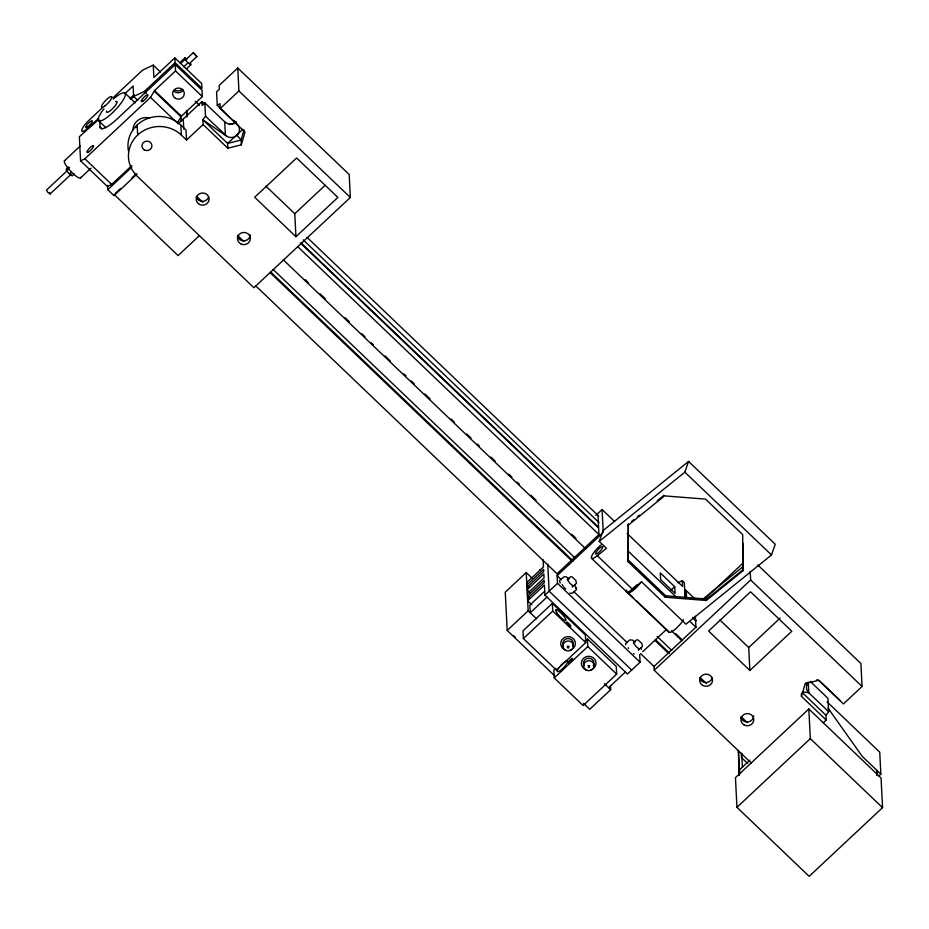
<?xml version="1.0" encoding="UTF-8"?>
<svg xmlns="http://www.w3.org/2000/svg" width="929" height="929" viewBox="0 0 929 929"><rect width="100%" height="100%" fill="white"/><g stroke="black" fill="none" stroke-linecap="round" stroke-linejoin="round"><path stroke-width="1.39" d="M738.311 750.539L739.24 775.041M739.403 775.169L739.449 769.92L749.935 760.108M741.377 756.16L741.4 753.442M876.686 775.471L876.732 770.222L876.918 774.054M589.66 665.64L588.8 666.441M244.037 129.863L241.075 140.035L241.319 144.819L227.837 148.199L203.079 124.544L202.836 119.76L205.518 116.253L204.833 102.852L202.116 105.407L201.918 101.586L178.02 123.952M241.319 144.819L245.024 132.104L220.278 108.449L220.034 103.665L217.258 105.256L238.416 125.856A8.233 7.792 -2.9 0 1 227.082 136.482L202.836 119.76L227.593 143.414L227.837 148.199M823.28 722.785L826.206 720.033L801.46 696.378L805.164 683.663L818.646 680.283L843.404 703.938L862.066 686.473L860.893 663.515L757.809 564.995M67.62 170.309L46.496 190.073L47.867 192.384L50.108 193.952L71.231 174.187M50.108 193.952L49.585 192.663M193.267 52.686L196.867 56.564L193.267 52.686L185.87 59.607M601.04 544.963A11.032 2.682 -46.3 0 0 591.541 556.517A11.032 2.682 -46.3 0 0 597.324 555.705L606.486 548.284L599.263 541.386L602.991 530.645L688.563 461.423L775.227 544.243L771.511 554.973L685.927 624.207L641.567 581.809L632.394 589.23A11.032 2.682 -46.3 0 1 626.611 590.031M628.109 561.755L628.341 524.119L628.109 561.755L665.245 597.242L706.249 600.482L742.933 570.812L743.246 543.314M599.263 541.386L684.847 472.164L688.563 461.423M665.245 597.242L665.733 595.814L628.596 560.315M706.249 600.482L706.748 599.054L743.432 569.384M568.989 646.131L568.165 646.723L567.352 646.131M131.802 165.617L111.689 184.453L107.404 186.462L80.579 160.833L84.864 158.813L150.498 97.371L154.551 90.577L175.511 70.952L175.198 64.589L117.217 118.866A23.539 5.713 -46.3 0 1 100.053 126.913L102.12 128.887M154.551 90.577L181.376 116.218L177.323 123.011L150.498 97.371M826.206 720.033L825.962 715.249L828.645 711.742L827.971 698.353L810.193 681.363M237.034 135.262L241.075 140.035L227.593 143.414L242.841 129.305M102.538 107.601L88.847 120.422A10.3 2.497 -46.3 0 0 81.682 130.629A10.3 2.497 -46.3 0 0 89.184 127.11L98.497 118.401M113.059 97.754L142.532 70.163L153.262 65.123L160.485 72.032M124.881 93.69L133.114 85.991L133.648 96.465L137.782 100.413M130.048 98.625L134.159 94.77M64.461 160.775L80.184 146.05M130.78 98.602L133.927 95.664M130.803 99.089L133.95 96.14M174.849 57.888L175.093 62.673L201.918 88.313L201.674 83.529L174.849 57.888L153.889 77.513L153.262 65.123M133.648 96.465L144.378 91.437L175.093 62.673M68.491 166.906L66.377 168.892L66.447 170.425L69.35 173.92L72.172 175.883L74.285 173.897M179.68 62.812L184.976 57.865L186.857 59.177M66.447 170.425L69.629 167.452M180.818 63.358L185.057 59.386L184.976 57.865M69.35 173.92L71.463 171.935M183.721 66.853L187.948 62.893L190.77 64.856L186.543 68.816M189.481 63.486L196.867 56.564M80.509 177.996L90.984 168.184M181.376 116.218L202.336 96.581L202.023 90.218L175.198 64.589M137.039 174.037L113.977 195.624L107.787 189.702L131.895 167.139M137.167 124.974L137.678 135.019A30.889 29.205 -2.9 0 0 137.329 176.336L253.907 287.735L350.349 197.459L349.188 174.501L237.766 68.014L219.116 85.491L219.302 89.312L216.573 91.866L217.258 105.256M115.184 193.487L120.422 188.575M131.953 177.787L136.145 173.862M128.376 150.695A30.889 29.205 -2.9 0 1 144.796 119.736A30.889 29.205 -2.9 0 1 180.853 125.067L181.364 135.111L186.52 140.047L203.079 124.544M220.278 108.449L238.927 90.972L237.766 68.014M199.061 235.966L178.101 255.591L114.139 194.463M295.945 236.686L254.674 197.25L296.606 157.988L337.877 197.424L295.945 236.686L294.783 213.728L325.185 185.266M532.491 578.546L526.22 572.554L505.26 592.179L507.199 630.443L555.252 676.37M595.791 515.432L602.085 509.545L614.626 521.529M526.731 582.599L543.5 566.899L543.14 559.722M526.975 587.383L543.744 571.683L543.628 569.291L526.848 584.991L528.915 586.965M527.289 593.596L544.057 577.896L543.871 574.076L527.091 589.776L530.192 592.725M527.533 598.381L544.301 582.68L544.185 580.288L527.405 595.988L529.472 597.962M557.028 573.774L598.961 534.523L597.986 515.386M531.783 604.721L527.649 600.773L544.429 585.073L544.928 595.117L627.47 673.989L640.046 662.214L557.516 583.342L557.121 575.69L602.201 533.49M544.51 591.401L529.832 605.139L530.227 612.792L546.995 597.092M559.502 580.637L564.158 576.746L566.272 576.886L569.268 578.976M507.199 630.443L528.16 610.817L526.22 572.554M544.928 595.117L557.516 583.342M567.329 579.708L570.441 576.804L571.927 576.816L575.794 580.277L576.456 583.261L572.31 587.14M552.337 603.397L522.992 630.872L523.375 638.525L556.39 670.076L585.746 642.601L585.351 634.948L552.337 603.397L552.732 611.05L585.746 642.601M523.375 638.525L552.732 611.05M555.948 668.323L553.858 670.285L554.241 677.938L583.133 705.552L616.67 674.14L616.287 666.488L587.395 638.885L585.305 640.847M554.241 677.938L587.79 646.538L587.395 638.885M670.517 590.623L674.709 586.698L660.275 572.891L660.612 579.591L675.058 593.387L674.709 586.698M633.357 642.81L636.47 639.895L637.956 639.918L641.823 643.379L642.485 646.352L638.339 650.23M642.752 651.67L666.43 629.502M608.634 687.715L625.403 672.015M705.448 598.253L743.188 562.916M610.481 685.439L610.69 689.69L589.729 709.315L583.458 703.323M751.178 762.953L654.202 670.274L750.644 579.986L750.202 571.381M749.877 670.483L708.606 631.046L750.539 591.796L791.81 631.232L749.877 670.483L748.716 647.525L780.163 618.087M808.834 708.978L735.454 777.678L736.952 807.324L809.171 876.337L882.55 807.649L881.052 777.991L808.834 708.978L810.332 738.636L882.55 807.649M736.952 807.324L810.332 738.636M878.753 776.133L880.855 774.171L879.74 752.165L827.124 701.883M98.544 119.62L79.36 136.726L80.579 160.833M631.674 521.424L633.903 519.625M637.236 516.93L639.454 515.13M657.244 500.743L663.91 495.354M627.841 525.547L664.525 495.889L705.529 499.117L742.677 534.616L742.933 570.812M703.021 599.008L743.212 566.493M677.973 582.727L682.269 580.706L684.325 582.68L685.126 598.462M229.37 124.556L236.105 122.872M588.893 666.29C586.849 668.88 591.785 666.906 587.964 665.64M572.229 585.897L573.286 585.955L569.849 583.296L567.48 579.719M638.258 648.988L639.315 649.057L635.866 646.398L633.508 642.822M665.733 595.814L706.748 599.054M802.47 691.791L808.776 692.755L828.645 711.742M569.849 593.178L572.612 593.166L576.607 589.416L574.703 584.945M205.518 116.253L227.082 136.482M635.285 642.078L632.301 639.988L629.537 640L625.531 643.739L625.763 644.726M684.847 472.164L771.511 554.973M238.927 90.972L350.349 197.459M750.644 579.986L862.066 686.473M840.385 700.756L820.516 681.758A8.233 7.792 -2.9 0 0 816.846 679.738M175.511 70.952L202.336 96.581M204.833 102.852L224.702 121.838L225.387 135.239M201.918 101.586L205.007 104.536M195.253 101.307L199.445 105.325M802.25 692.581L825.962 715.249M265.891 186.114L294.783 213.728M719.824 619.922L748.716 647.525M880.855 774.171L862.286 756.415L827.971 708.072M627.168 533.513L682.56 586.454L682.269 580.706M694.486 598.497L685.079 589.52L685.37 595.257L686.519 596.348L686.229 590.612M154.597 91.541L181.422 117.17M307.058 237.359L598.729 516.094M303.191 239.856L599.054 522.597M627.981 550.943L676.045 596.859M180.853 125.067L186.009 130.002L186.52 140.047M144.378 91.437L146.434 93.411M301.519 243.41L598.427 527.149M692.848 617.39L695.995 620.398M300.357 242.968L598.311 527.718M692.744 617.948L695.891 620.955M297.535 246.464L599.693 535.22M689.922 621.443L696.216 627.458M124.881 92.97L135.204 102.829M597.324 555.705L632.394 589.23M305.246 279.617L308.393 282.625M319.936 293.657L325.185 298.673M345.112 317.718L349.316 321.736M361.904 333.766L365.051 336.774M371.345 342.789L373.446 344.798M384.989 355.819L390.226 360.835M403.871 373.864L405.973 375.873M411.21 380.89L414.357 383.898M424.855 393.919L430.104 398.936M451.088 418.991L454.235 421.998M466.822 434.029L471.015 438.035M477.309 444.05L479.41 446.059M490.953 457.091L495.145 461.098M508.79 474.127L511.937 477.146M517.174 482.151L519.276 484.16M530.819 495.192L536.068 500.197M557.052 520.252L560.199 523.259M571.73 534.291L575.934 538.297M675.604 633.555L681.898 639.57M283.275 259.806L585.433 548.563M671.47 630.779L681.956 640.813M633.613 598.113L627.423 592.203A11.032 2.682 -46.3 0 0 632.452 590.972A11.032 2.682 -46.3 0 0 640.975 582.169M636.713 601.075L668.694 631.639A11.032 2.682 -46.3 0 0 674.698 629.653A11.032 2.682 -46.3 0 0 683.454 619.701M591.634 558.375L626.703 591.889M627.737 592.876L669.008 632.312M196.565 196.298L202.859 202.313M237.476 235.397L243.77 241.412M273.149 269.491L575.306 558.248M657.14 636.446L671.83 650.486M700.152 677.555L706.446 683.57M741.075 716.654L747.369 722.669M270.85 272.127L573.007 560.884M655.886 640.093L669.53 653.133M269.863 272.371L572.02 561.128M654.899 640.336L668.543 653.366M98.718 120.84L105.941 127.737M255.603 285.714L557.76 574.47M640.65 653.679L654.283 666.72M557.121 575.69L561.302 579.684M573.843 591.657L627.121 642.578M741.365 757.507L747.578 763.441M631.662 670.064L549.12 591.192L547.762 564.263M84.864 158.813L111.689 184.453M587.79 646.538L616.67 674.14M528.16 610.817L536.521 618.807M604.454 683.721L610.69 689.69M185.057 59.386L187.948 62.893M233.829 120.317L238.416 125.856M640.731 648.047L641.451 649.15M560.187 583.04L559.734 581.624M806 682.687L806.709 685.23M808.23 682.037L808.776 692.755A8.233 7.792 -2.9 0 1 807.545 683.349M801.332 693.986L801.46 696.378M741.725 753.477L742.41 767.145M738.474 750.667L739.647 773.752M695.38 616.264L695.937 627.191L654.004 666.453L654.202 670.274M639.663 654.562L640.046 662.214M602.085 509.545L603.246 532.503M190.7 63.323L190.77 64.856M186.741 110.435L187.019 116.009M186.555 111.143L186.845 116.88M183.257 119.051L183.768 129.096M180.876 115.277L181.167 121.014M107.567 185.405L107.787 189.702M99.717 120.085L100.053 126.913M135.611 127.656A13.238 12.518 -2.9 0 1 137.109 125.984M132.917 130.048A13.238 12.518 -2.9 0 1 149.674 117.995M634.135 654.016A5.005 1.08 46.9 0 1 633.427 653.586M628.596 648.407A5.005 1.08 46.9 0 1 628.236 647.687M565.656 589.021A5.005 1.08 46.9 0 1 563.891 587.128M563.148 586.176A5.005 1.08 46.9 0 1 562.208 584.585M637.143 584.585A5.005 1.219 -46.3 0 1 632.823 588.347M566.098 650.254A7.351 6.956 -2.9 0 1 562.068 639.547A7.351 6.956 -2.9 0 1 574.11 639.57A7.351 6.956 -2.9 0 1 569.895 650.265M563.45 646.038A5.295 5.005 -2.9 0 1 568.095 638.537A5.295 5.005 -2.9 0 1 572.612 646.061M560.965 665.222A7.351 1.788 -46.3 0 1 567.619 661.843A7.351 1.788 -46.3 0 1 559.525 671.04A7.351 1.788 -46.3 0 1 559.711 666.65M586.722 669.972A7.351 6.956 -2.9 0 1 582.692 659.265A7.351 6.956 -2.9 0 1 594.746 659.288A7.351 6.956 -2.9 0 1 590.53 669.983M584.086 665.756A5.295 5.005 -2.9 0 1 588.731 658.255A5.295 5.005 -2.9 0 1 593.248 665.779M515.398 637.375A8.825 1.916 46.9 0 1 513.795 635.75M712.16 677.996A6.468 6.12 -2.9 0 1 699.653 677.973M753.663 715.853A6.468 6.12 -2.9 0 1 740.924 717.409M236.349 121.873A8.233 7.792 -2.9 0 1 224.702 121.838M137.678 135.019A30.889 29.205 -2.9 0 1 181.364 135.111M208.7 196.867A6.468 6.12 -2.9 0 1 196.205 196.843M250.203 234.723A6.468 6.12 -2.9 0 1 237.464 236.28M183.199 90.008A5.888 5.562 -2.9 0 1 173.932 91.147M182.154 89.254A5.888 5.562 -2.9 0 1 175.047 90.113M80.742 177.265A11.763 2.555 46.9 0 1 70.534 171.041A11.763 2.555 46.9 0 1 65.239 160.636M113.268 99.078A19.126 4.645 -46.3 0 1 124.405 97.731A19.126 4.645 -46.3 0 1 103.282 119.864A19.126 4.645 -46.3 0 1 103.978 108.821M115.498 101.644A7.502 1.823 -46.3 0 1 113.303 107.961A7.502 1.823 -46.3 0 1 106.603 111.108M540.097 569.628L540.272 570.406L540.097 569.628M567.433 647.165C568.467 650.242 569.953 644.981 567.433 647.165M576.119 587.558L576.386 588.429L576.119 587.558M597.417 553.498A5.144 1.254 -46.3 0 0 602.851 546.902A5.144 1.254 -46.3 0 0 597.266 550.607A5.144 1.254 -46.3 0 0 597.417 553.498M567.12 623.522A3.089 0.674 46.9 0 0 570.72 626.541A3.089 0.674 46.9 0 0 568.002 622.767A3.089 0.674 46.9 0 0 567.12 623.522M557.226 613.314A7.351 1.591 46.9 0 0 565.807 620.491A7.351 1.591 46.9 0 0 559.339 611.526A7.351 1.591 46.9 0 0 557.226 613.314M565.494 650.312A5.295 5.005 -2.9 0 0 573.472 645.992A5.295 5.005 -2.9 0 0 565.564 641.637A5.295 5.005 -2.9 0 0 565.494 650.312M569.326 662.574A3.089 0.755 -46.3 0 0 572.589 658.615A3.089 0.755 -46.3 0 0 569.245 660.833A3.089 0.755 -46.3 0 0 569.326 662.574M586.129 670.03A5.295 5.005 -2.9 0 0 594.107 665.71A5.295 5.005 -2.9 0 0 586.199 661.355A5.295 5.005 -2.9 0 0 586.129 670.03M702.835 685.521A6.468 6.12 -2.9 0 0 712.589 680.237A6.468 6.12 -2.9 0 0 702.928 674.918A6.468 6.12 -2.9 0 0 702.835 685.521M744.106 724.957A6.468 6.12 -2.9 0 0 753.849 719.673A6.468 6.12 -2.9 0 0 744.187 714.355A6.468 6.12 -2.9 0 0 744.106 724.957M144.413 149.952A5.005 4.726 -2.9 0 0 151.95 145.876A5.005 4.726 -2.9 0 0 144.483 141.754A5.005 4.726 -2.9 0 0 144.413 149.952M199.375 204.392A6.468 6.12 -2.9 0 0 209.13 199.108A6.468 6.12 -2.9 0 0 199.468 193.789A6.468 6.12 -2.9 0 0 199.375 204.392M240.646 243.828A6.468 6.12 -2.9 0 0 250.4 238.556A6.468 6.12 -2.9 0 0 240.739 233.225A6.468 6.12 -2.9 0 0 240.646 243.828M88.685 151.926A4.703 1.138 -46.3 0 0 93.655 145.888A4.703 1.138 -46.3 0 0 88.557 149.267A4.703 1.138 -46.3 0 0 88.685 151.926M143.008 101.075A4.703 1.138 -46.3 0 0 147.966 95.037A4.703 1.138 -46.3 0 0 142.869 98.416A4.703 1.138 -46.3 0 0 143.008 101.075M175.465 98.393A5.888 5.562 -2.9 0 0 184.325 93.597A5.888 5.562 -2.9 0 0 175.546 88.754A5.888 5.562 -2.9 0 0 175.465 98.393M87.431 127.134A4.703 1.138 -46.3 0 0 92.401 121.107A4.703 1.138 -46.3 0 0 87.303 124.486A4.703 1.138 -46.3 0 0 87.431 127.134M104.756 106.057A7.351 1.788 -46.3 0 0 111.828 96.79A7.351 1.788 -46.3 0 0 103.363 103.061A7.351 1.788 -46.3 0 0 104.756 106.057"/></g></svg>
